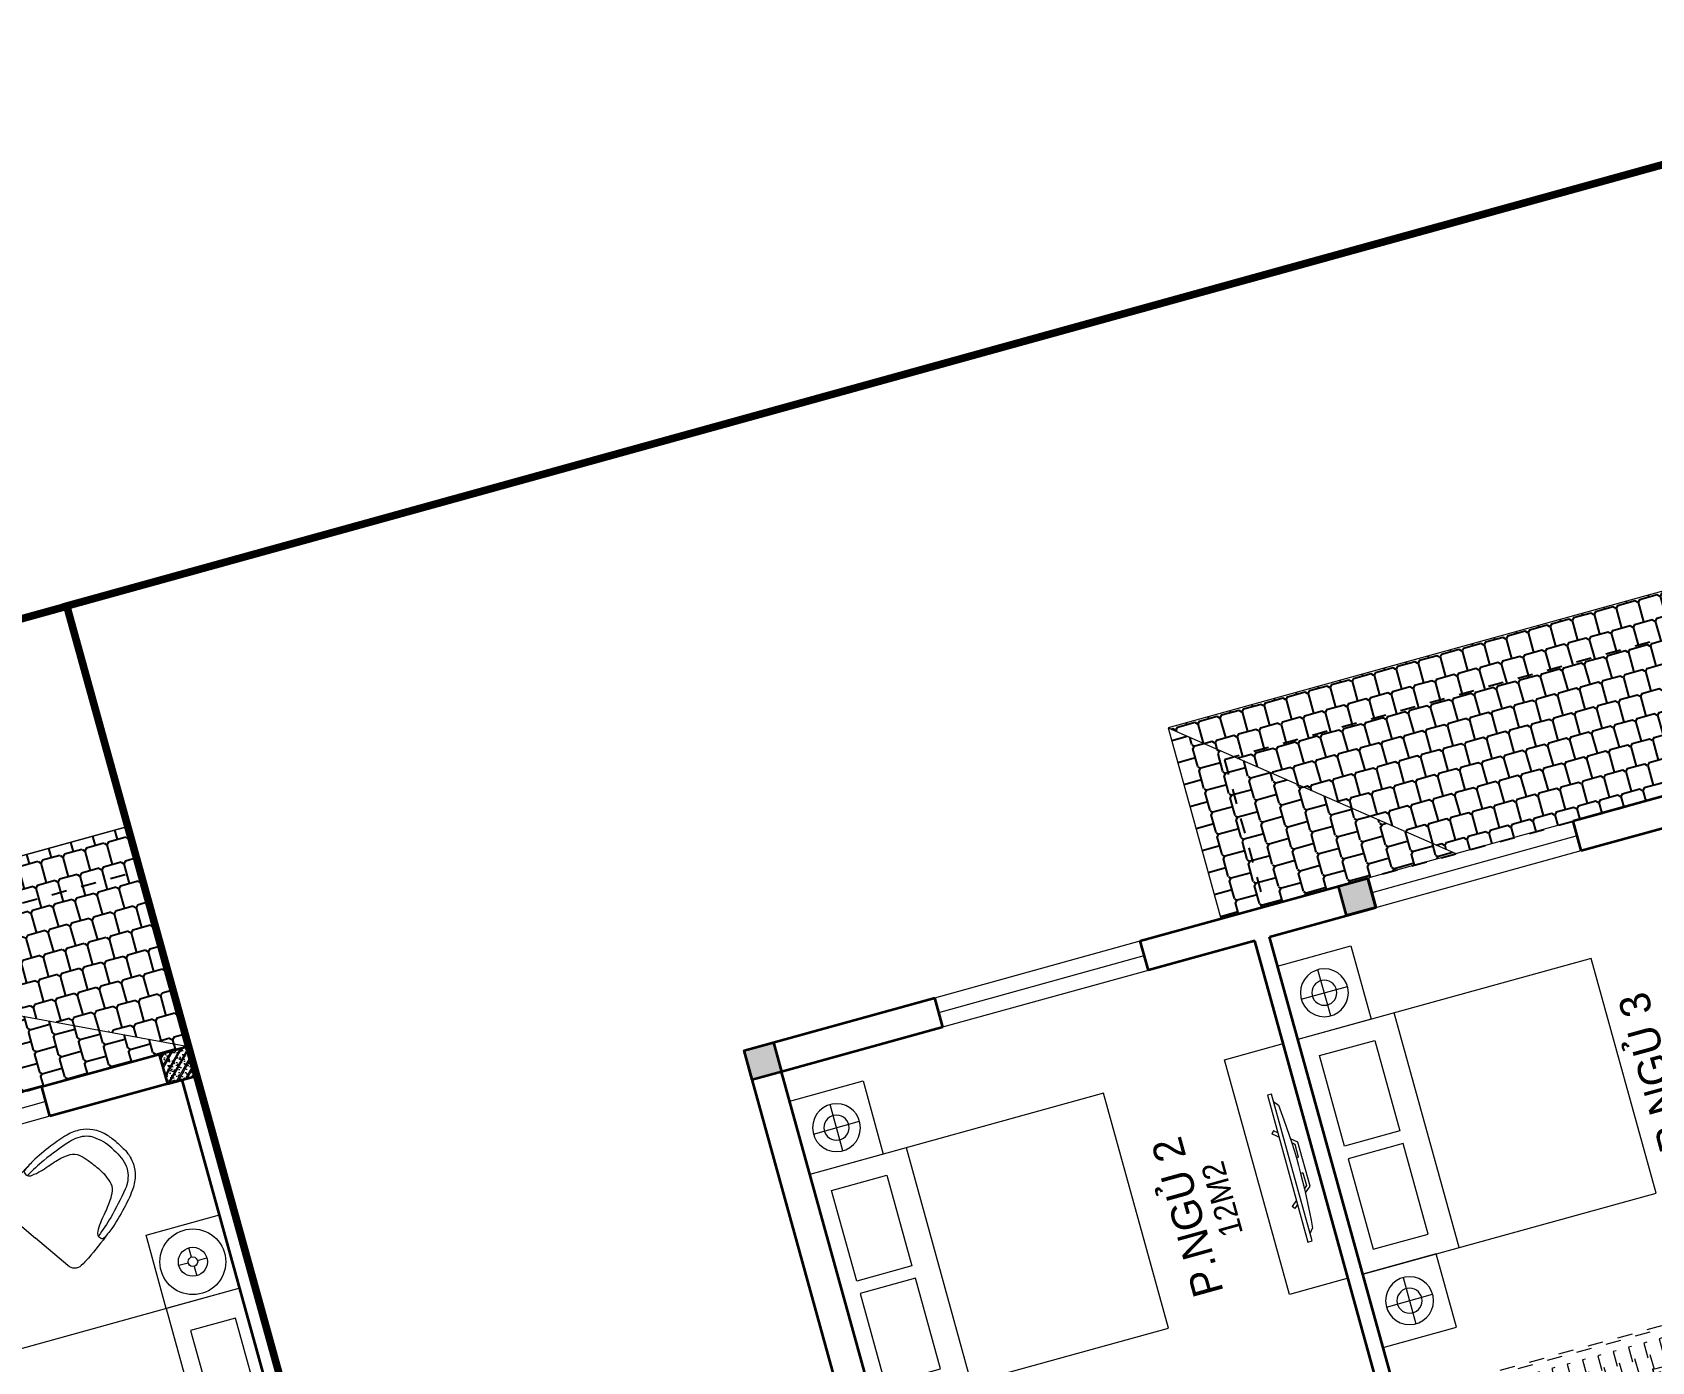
# Model space of a CAD drawing. Header units: metres. Extents: x 568332 to 569219, y 2065964 to 2066430.
# Drawn here: x 568538.44 to 568549.08, y 2066356.05 to 2066364.78 of the extents above; entities that cross this region are included whole.
import ezdxf

# ---------------------------------------------------------------- set-up
doc = ezdxf.new("R2010")
doc.units = ezdxf.units.M
doc.linetypes.add('HIDDEN', pattern=[0.375, 0.25, -0.125])
doc.linetypes.add('X-5M-G-MB PHONGNGU$0$HIDDEN2', pattern=[0.1875, 0.125, -0.0625])
doc.layers.get('0').update_dxf_attribs({"linetype": 'CONTINUOUS'})
doc.layers.get('DEFPOINTS').update_dxf_attribs({"linetype": 'CONTINUOUS'})
for name, color, linetype, lineweight in [('-CONCRETE', 1, 'CONTINUOUS', 35), ('-DIM', 9, 'CONTINUOUS', 13), ('-DOOR', 137, 'CONTINUOUS', 9), ('-FURNITURE', 46, 'CONTINUOUS', 9), ('-HATCH', 8, 'CONTINUOUS', 5), ('-LINE1', 7, 'CONTINUOUS', 18), ('-STEEL1', 1, 'CONTINUOUS', 35), ('-TEXT', 7, 'CONTINUOUS', 15), ('-WALL', 4, 'CONTINUOUS', 35), ('TEXT25', 2, 'CONTINUOUS', 13)]:
    doc.layers.add(name, color=color, linetype=linetype, lineweight=lineweight)
doc.layers.add('-RANH GIOI LO DAT', color=12, linetype='CONTINUOUS')
doc.layers.add('13. NET HATCH', color=252, linetype='CONTINUOUS')
doc.styles.add('T1', font='', dxfattribs={"height": 200})
doc.styles.add('vnavanth', font='', dxfattribs={"width": 0.8})
doc.styles.get('T1').set_extended_font_data('VNgeometric Light')
doc.styles.get('vnavanth').set_extended_font_data('.VnAvantH')

# ---------------------------------------------------------------- blocks, each defined once
blk = doc.blocks.new('A$C4D045CFB')
at = {"layer": '13. NET HATCH'}
h = blk.add_hatch(dxfattribs=at)
h.set_pattern_fill('MAIGO-12', color=256, scale=300, angle=180)
h.set_pattern_definition([(180, (-90, 1.102182119232618e-14), (-75.00000000000001, -150), [120, -30, 120, -30]), (270, (-75, -14.99999999999999), (74.99999999999997, -150), [135, -165]), (225, (-60, 7.34788079488412e-15), (-75.00000000142688, -150.0000000028537), [21.213203436, -403.0508652]), (315, (-90, 1.102182119232618e-14), (75.00000000142684, -150.0000000028537), [21.213203436, -403.0508652])])
h.paths.add_polyline_path([(1299.999119955668, 6100.494044825784), (1299.953723877203, 5215.284894083044), (1299.999119955668, 5229.592269479996), (1299.999119955668, 4500.000660992693), (-0.0008800443320069462, 6100.494044825784)])
h = blk.add_hatch(dxfattribs=at)
h.set_pattern_fill('MAIGO-12', color=256, scale=300, angle=270)
h.set_pattern_definition([(270, (-1.653273178848927e-14, -90), (150, -75.00000000000003), [120, -30, 120, -30]), (0, (14.99999999999999, -75), (150, 74.99999999999996), [135, -165]), (315, (-1.102182119232618e-14, -60), (150.0000000028537, -75.0000000014269), [21.213203436, -403.0508652]), (45, (-1.653273178848927e-14, -90), (150.0000000028537, 75.00000000142683), [21.213203436, -403.0508652])])
h.paths.add_polyline_path([(-0.0008800443320069462, 6100.494044825784), (1299.999119955668, 4500.000660992693), (1299.999119955668, 1300.000660992693), (-0.0008800443320069462, 0.000660992693156004)])
h = blk.add_hatch(dxfattribs=at)
h.set_pattern_fill('MAIGO-12', color=256, scale=300)
h.set_pattern_definition([(0, (90, 0), (75, 150), [120, -30, 120, -30]), (90, (75, 15), (-74.99999999999999, 150), [135, -165]), (45, (60, 0), (75.00000000142687, 150.0000000028537), [21.213203436, -403.0508652]), (135, (90, 0), (-75.00000000142686, 150.0000000028537), [21.213203436, -403.0508652])])
h.paths.add_polyline_path([(1299.999119955668, 1300.000660992693), (1299.999119955668, 0.000660992693156004), (-0.0008800443320069462, 0.000660992693156004)])
at = {"layer": '-LINE1'}
for p, q in [((-0.0008800443320069462, 0.000660992693156004), (-0.0008800443320069462, 6100.494044825784)), ((-0.0008800443320069462, 6100.494044825784), (1299.999119955668, 6100.494044825784)), ((-0.0008800443320069462, 6100.494044825784), (1299.999119955668, 4500.000660992693)), ((-0.0008800443320069462, 0.000660992693156004), (1299.999119955668, 1300.000660992693)), ((1299.999119955668, 0.000660992693156004), (-0.0008800443320069462, 0.000660992693156004))]:
    blk.add_line(p, q, dxfattribs=at)
at = {"layer": 'DEFPOINTS', "linetype": 'HIDDEN', "ltscale": 5}
blk.add_lwpolyline([(1299.999119955668, 300.0006609926932), (299.999119955668, 300.0006609926932), (299.999119955668, 5800.494044825784), (1299.999119955668, 5800.494044825784)], close=True, dxfattribs=at)
blk = doc.blocks.new('G1600')
for p, q in [((137477.0741823114, -212827.2147267315), (139077.0741823114, -212827.2147267327)), ((137227.6935681712, -213391.7193460799), (137227.6935681718, -213076.8871672568)), ((139326.4547964507, -213391.7193460799), (139326.4547964501, -213076.8871672568)), ((137385.1096575831, -213234.3032566686), (137070.2774787599, -213234.3032566681)), ((139169.0387070388, -213234.3032566686), (139483.870885862, -213234.3032566681))]:
    blk.add_line(p, q)
blk.add_lwpolyline([(137477.074182311, -213484.2147267315), (137477.0741823123, -211484.2147267315), (139077.0741823123, -211484.2147267327), (139077.074182311, -213484.2147267327), (137477.074182311, -213484.2147267315)])
for points in [[(136977.074182316, -213484.2147267311), (136977.0741823163, -212984.3917867657), (137477.0741823113, -212984.3917867661), (137477.074182311, -213484.2147267315)], [(137617.074182311, -213375.2147267316), (137617.0741823112, -212998.7147267316), (138234.5741823112, -212998.714726732), (138234.574182311, -213375.214726732)], [(138937.074182311, -213375.2147267325), (138937.0741823112, -212998.7147267325), (138319.5741823112, -212998.7147267321), (138319.574182311, -213375.2147267321)], [(139577.0741823059, -213484.2147267331), (139577.0741823062, -212984.3917867677), (139077.0741823113, -212984.3917867673), (139077.074182311, -213484.2147267327)]]:
    blk.add_lwpolyline(points, close=True)
for centre, radius in [((137227.6935681715, -213234.3032566684), 157.4160894116067), ((139326.4547964504, -213234.3032566684), 157.4160894116067), ((137227.6935681715, -213234.3032566684), 82.41608941160666), ((139326.4547964504, -213234.3032566684), 82.41608941160666)]:
    blk.add_circle(centre, radius)
blk = doc.blocks.new('*U168')
at = {"linetype": 'X-5M-G-MB PHONGNGU$0$HIDDEN2'}
for points in [[(0, 600.0000000004657), (0, 0), (2181.818181820297, -7.813323814654285e-10), (2181.818181820297, 599.9999999996843)], [(2161.818181820297, 579.999661371611), (2161.818181820297, 19.99966137161111), (20, 20.00000000046566), (20, 580.0000000004657)], [(2161.818181820297, 286.6991212946932), (2161.818181820297, 313.0991212946), (20, 313.0991212953813), (19.99999859370291, 286.6991212952417)], [(113.7817614636733, 319.1750910408318), (109.4317788550979, 319.1750910408318), (109.4317788550979, 280.441767644881), (113.7817614636733, 280.441767644881)], [(227.7817614636733, 319.1750910407849), (223.4317788550979, 319.1750910407849), (223.4317788550979, 280.4417676448341), (227.7817614636733, 280.4417676448341)], [(341.7817614636733, 319.175091040738), (337.4317788550979, 319.175091040738), (337.4317788550979, 280.4417676447872), (341.7817614636733, 280.4417676447872)], [(455.7817614636733, 319.1750910406911), (451.4317788550979, 319.1750910406911), (451.4317788550979, 280.4417676447403), (455.7817614636733, 280.4417676447403)], [(569.7817614636733, 319.1750910406442), (565.431778855098, 319.1750910406442), (565.431778855098, 280.4417676446934), (569.7817614636733, 280.4417676446934)], [(683.7817614636733, 319.1750910405973), (679.431778855098, 319.1750910405973), (679.431778855098, 280.4417676446465), (683.7817614636733, 280.4417676446465)], [(797.7817614636733, 319.1750910405504), (793.431778855098, 319.1750910405504), (793.431778855098, 280.4417676445996), (797.7817614636733, 280.4417676445996)], [(911.7817614636733, 319.1750910405035), (907.431778855098, 319.1750910405035), (907.431778855098, 280.4417676445527), (911.7817614636733, 280.4417676445527)], [(1025.781761463673, 319.1750910404566), (1021.431778855098, 319.1750910404566), (1021.431778855098, 280.4417676445057), (1025.781761463673, 280.4417676445057)], [(1139.781761463673, 319.1750910404097), (1135.431778855098, 319.1750910404097), (1135.431778855098, 280.4417676444588), (1139.781761463673, 280.4417676444588)], [(1253.781761463673, 319.1750910403628), (1249.431778855098, 319.1750910403628), (1249.431778855098, 280.4417676444119), (1253.781761463673, 280.4417676444119)], [(1367.781761463673, 319.1750910403159), (1363.431778855098, 319.1750910403159), (1363.431778855098, 280.441767644365), (1367.781761463673, 280.441767644365)], [(1481.781761463673, 319.175091040269), (1477.431778855098, 319.175091040269), (1477.431778855098, 280.4417676443181), (1481.781761463673, 280.4417676443181)], [(1595.781761463673, 319.175091040222), (1591.431778855098, 319.175091040222), (1591.431778855098, 280.4417676442712), (1595.781761463673, 280.4417676442712)], [(1709.781761463673, 319.1750910401751), (1705.431778855098, 319.1750910401751), (1705.431778855098, 280.4417676442243), (1709.781761463673, 280.4417676442243)], [(1823.781761463673, 319.1750910401282), (1819.431778855098, 319.1750910401282), (1819.431778855098, 280.4417676441774), (1823.781761463673, 280.4417676441774)], [(1937.781761463673, 319.1750910400813), (1933.431778855098, 319.1750910400813), (1933.431778855098, 280.4417676441305), (1937.781761463673, 280.4417676441305)], [(2051.781761463673, 319.1750910400344), (2047.431778855098, 319.1750910400344), (2047.431778855098, 280.4417676440836), (2051.781761463673, 280.4417676440836)]]:
    blk.add_lwpolyline(points, close=True, dxfattribs=at)
for points in [[(122.2409142897814, 313.1103512093413), (122.2409142897814, 515.2497102723445), (100.1765458012815, 515.2497102723445), (100.1765458012815, 313.1103512093413)], [(236.2409142897814, 313.1103512092944), (236.2409142897814, 515.2497102722975), (214.1765458012815, 515.2497102722975), (214.1765458012815, 313.1103512092944)], [(350.2409142897814, 313.1103512092475), (350.2409142897814, 515.2497102722507), (328.1765458012815, 515.2497102722507), (328.1765458012815, 313.1103512092475)], [(464.2409142897814, 313.1103512092006), (464.2409142897814, 515.2497102722037), (442.1765458012815, 515.2497102722037), (442.1765458012815, 313.1103512092006)], [(578.2409142897814, 313.1103512091537), (578.2409142897814, 515.2497102721569), (556.1765458012815, 515.2497102721569), (556.1765458012815, 313.1103512091537)], [(692.2409142897814, 313.1103512091068), (692.2409142897814, 515.24971027211), (670.1765458012815, 515.24971027211), (670.1765458012815, 313.1103512091068)], [(806.2409142897814, 313.1103512090599), (806.2409142897814, 515.249710272063), (784.1765458012815, 515.249710272063), (784.1765458012815, 313.1103512090599)], [(920.2409142897814, 313.110351209013), (920.2409142897814, 515.2497102720162), (898.1765458012815, 515.2497102720162), (898.1765458012815, 313.110351209013)], [(1034.240914289781, 313.1103512089661), (1034.240914289781, 515.2497102719692), (1012.176545801281, 515.2497102719692), (1012.176545801281, 313.1103512089661)], [(1148.240914289781, 313.1103512089192), (1148.240914289781, 515.2497102719224), (1126.176545801281, 515.2497102719224), (1126.176545801281, 313.1103512089192)], [(1262.240914289781, 313.1103512088723), (1262.240914289781, 515.2497102718754), (1240.176545801281, 515.2497102718754), (1240.176545801281, 313.1103512088723)], [(1376.240914289781, 313.1103512088254), (1376.240914289781, 515.2497102718285), (1354.176545801281, 515.2497102718285), (1354.176545801281, 313.1103512088254)], [(1490.240914289781, 313.1103512087785), (1490.240914289781, 515.2497102717816), (1468.176545801281, 515.2497102717816), (1468.176545801281, 313.1103512087785)], [(1604.240914289781, 313.1103512087315), (1604.240914289781, 515.2497102717347), (1582.176545801281, 515.2497102717347), (1582.176545801281, 313.1103512087315)], [(1718.240914289781, 313.1103512086846), (1718.240914289781, 515.2497102716878), (1696.176545801281, 515.2497102716878), (1696.176545801281, 313.1103512086846)], [(1832.240914289781, 313.1103512086377), (1832.240914289781, 515.2497102716409), (1810.176545801281, 515.2497102716409), (1810.176545801281, 313.1103512086377)], [(1946.240914289781, 313.1103512085908), (1946.240914289781, 515.2497102715939), (1924.176545801281, 515.2497102715939), (1924.176545801281, 313.1103512085908)], [(2060.240914289781, 313.1103512085439), (2060.240914289781, 515.2497102715471), (2038.176545801281, 515.2497102715471), (2038.176545801281, 313.1103512085439)], [(100.1765458012815, 286.7103512094345), (100.1765458012815, 92.0852110228024), (122.2409142897814, 92.0852110228024), (122.2409142897814, 286.7103512094345)], [(214.1765458012815, 286.7103512093876), (214.1765458012815, 92.08521102275549), (236.2409142897814, 92.08521102275549), (236.2409142897814, 286.7103512093876)], [(328.1765458012815, 286.7103512093407), (328.1765458012815, 92.08521102270858), (350.2409142897814, 92.08521102270858), (350.2409142897814, 286.7103512093407)], [(442.1765458012815, 286.7103512092938), (442.1765458012815, 92.08521102266168), (464.2409142897814, 92.08521102266168), (464.2409142897814, 286.7103512092938)], [(556.1765458012815, 286.7103512092469), (556.1765458012815, 92.08521102261477), (578.2409142897814, 92.08521102261477), (578.2409142897814, 286.7103512092469)], [(670.1765458012815, 286.7103512092), (670.1765458012815, 92.08521102256786), (692.2409142897814, 92.08521102256786), (692.2409142897814, 286.7103512092)], [(784.1765458012815, 286.7103512091531), (784.1765458012815, 92.08521102252095), (806.2409142897814, 92.08521102252095), (806.2409142897814, 286.7103512091531)], [(898.1765458012815, 286.7103512091062), (898.1765458012815, 92.08521102247404), (920.2409142897814, 92.08521102247404), (920.2409142897814, 286.7103512091062)], [(1012.176545801281, 286.7103512090592), (1012.176545801281, 92.08521102242715), (1034.240914289781, 92.08521102242715), (1034.240914289781, 286.7103512090592)], [(1126.176545801281, 286.7103512090123), (1126.176545801281, 92.08521102238024), (1148.240914289781, 92.08521102238024), (1148.240914289781, 286.7103512090123)], [(1240.176545801281, 286.7103512089654), (1240.176545801281, 92.08521102233333), (1262.240914289781, 92.08521102233333), (1262.240914289781, 286.7103512089654)], [(1354.176545801281, 286.7103512089186), (1354.176545801281, 92.08521102228642), (1376.240914289781, 92.08521102228642), (1376.240914289781, 286.7103512089186)], [(1468.176545801281, 286.7103512088717), (1468.176545801281, 92.0852110222395), (1490.240914289781, 92.0852110222395), (1490.240914289781, 286.7103512088717)], [(1582.176545801281, 286.7103512088247), (1582.176545801281, 92.0852110221926), (1604.240914289781, 92.0852110221926), (1604.240914289781, 286.7103512088247)], [(1696.176545801281, 286.7103512087778), (1696.176545801281, 92.0852110221457), (1718.240914289781, 92.0852110221457), (1718.240914289781, 286.7103512087778)], [(1810.176545801281, 286.7103512087309), (1810.176545801281, 92.08521102209879), (1832.240914289781, 92.08521102209879), (1832.240914289781, 286.7103512087309)], [(1924.176545801281, 286.710351208684), (1924.176545801281, 92.08521102205188), (1946.240914289781, 92.08521102205188), (1946.240914289781, 286.710351208684)], [(2038.176545801281, 286.7103512086371), (2038.176545801281, 92.08521102200497), (2060.240914289781, 92.08521102200497), (2060.240914289781, 286.7103512086371)]]:
    blk.add_lwpolyline(points, dxfattribs=at)
blk = doc.blocks.new('XR.MB.LM123$0$tvi 1')
blk.add_lwpolyline([(28.54445810673496, -2.291926648467779e-10), (28.54445810673496, -999.9999999999964), (-7.275957614183426e-12, -1000), (0, 0)], close=True)
for points in [[(28.54445810680045, -50.31958968611434), (52.37372755713295, -80.86315460130209)], [(-24.09820395050338, -235.5599978379832), (-39.09879504836863, -251.7939635238108)], [(0, -284.7849796677438), (-39.09879504836863, -251.7939635238108)], [(0, -255.9952397129928), (-24.09820395050338, -235.5599978379832)], [(69.66229681991535, -315.0836646851385), (111.1934016081432, -350.2927865858655), (111.193401608034, -649.712917566063), (69.68611289083492, -684.9110379843005)], [(89.09002233762294, -445.7449799550195), (89.09002233762294, -359.9578938602899), (70.91298945683957, -344.6203678706661)], [(89.09002233762294, -445.7449799550195), (73.49991829216015, -445.7449799550232)], [(89.09002233768115, -554.2550200447404), (89.09002233773936, -640.0421061392371), (70.91298945678864, -655.3796321293303)], [(89.09002233768115, -554.2550200447404), (73.49991829216015, -554.2550200447404)], [(0, -715.2150203320198), (-39.09879504836863, -748.2060364759491)], [(0, -744.004760287), (-24.09820395050338, -764.4400021620095)], [(-24.09820395050338, -764.4400021620095), (-39.09879504836863, -748.2060364759491)], [(28.54445810674224, -949.680410313882), (52.37372755713295, -919.1368453984578)]]:
    blk.add_lwpolyline(points)
blk.add_arc((-4025.16618952866, -499.9999999999964), 4099.025185406737, 354.1310878512652, 5.868912148527433)
blk = doc.blocks.new('A$C5C575821')
at = {"layer": '-CONCRETE'}
h = blk.add_hatch(color=256, dxfattribs=at)
h.dxf.hatch_style = 1
h.paths.add_polyline_path([(-0.00237559899687767, 200.0000000000146), (-0.00237559899687767, 1.455191522836685e-11), (199.9976244010031, 1.455191522836685e-11), (199.9976244010031, 200.0000000000146)])
blk.add_lwpolyline([(-0.00237559899687767, 1.455191522836685e-11), (199.9976244010031, 1.455191522836685e-11), (199.9976244010031, 200.0000000000146), (-0.00237559899687767, 200.0000000000146)], close=True, dxfattribs=at)
blk = doc.blocks.new('M31-T3')
at = {"layer": '-DOOR'}
for p, q in [((201833.9219025257, -955174.1712814355), (201833.941200346, -956574.1712814355)), ((201933.4559593798, -955174.1712814355), (201933.4752572002, -956574.1712814355)), ((202033.7058997921, -955174.1712814355), (202033.7251976125, -956574.1712814355))]:
    blk.add_line(p, q, dxfattribs=at)
blk.add_lwpolyline([(202033.3194355965, -958124.1263594558), (201833.3194355965, -958124.1263594558), (201833.3194355965, -959524.1263594558), (202033.3194355965, -959524.1263594558)], close=True, dxfattribs=at)
blk.add_lwpolyline([(201933.3194355965, -959524.1263594558), (201933.3194355965, -958124.1263594558)], dxfattribs=at)
at = {"layer": '-FURNITURE'}
blk.add_lwpolyline([(199533.3218112376, -956899.0436767652), (201133.3218112376, -956899.0436772732), (201133.3218111675, -957299.0442702295), (199533.3218111675, -957299.0442697215)], close=True, dxfattribs=at)
at = {"layer": '-RANH GIOI LO DAT', "linetype": 'HIDDEN', "ltscale": 10, "const_width": 50}
blk.add_lwpolyline([(201048.2276158333, -969786.8243229389), (206033.3218114376, -964401.0318200588), (206033.3218111992, -950364.1539571285), (195033.3218111992, -950364.1539568901), (195033.3218111992, -970252.3131330013)], close=True, dxfattribs=at)
at = {"layer": '-WALL'}
for p, q in [((196653.3218111777, -953874.1263594362), (202033.3218112316, -953874.1263594793)), ((202033.3218112316, -953874.1263594793), (202033.3218112316, -955174.1263596278)), ((196933.3983378799, -954074.1263594627), (201833.3218112315, -954074.1263594632)), ((201833.3218112315, -955174.1263596278), (201833.3218112315, -954074.1263594632)), ((201833.265943356, -955174.1263596278), (202033.3218112316, -955174.1263596278)), ((201832.671002663, -956574.1263596278), (202033.3218112316, -956574.1263596278)), ((201833.3218112315, -957299.0442697811), (201833.3218112315, -956574.1263596278)), ((202033.3218112316, -956574.1263596278), (202033.3194355965, -958124.1263594558)), ((198133.3982271926, -957299.0442697811), (201833.3218112315, -957299.0442697811)), ((198133.3982271926, -957399.0442697811), (201833.3218112315, -957399.0442697811)), ((201833.3218112315, -957399.0442697811), (201833.3194355965, -958124.1263594558)), ((201833.3194355965, -959524.1263594558), (201833.3218112318, -960423.9621800995))]:
    blk.add_line(p, q, dxfattribs=at)
for points in [[(201833.3194355965, -958124.1263594558), (202033.3194355965, -958124.1263594558)], [(198133.3982676256, -960523.9621800995), (201833.321811232, -960523.9621800995), (201833.3218112315, -960624.6147872717), (202033.3218112316, -960624.6147872717), (202033.3194355965, -959524.1263594558)], [(201833.3194355965, -959524.1263594558), (202033.3194355965, -959524.1263594558)]]:
    blk.add_lwpolyline(points, dxfattribs=at)
at = {"layer": '-FURNITURE', "xscale": -1, "rotation": 180}
for p in [(62056.24762892534, -1167558.341086194), (62056.24762892546, -1170883.259124756)]:
    blk.add_blockref('G1600', p, dxfattribs=at)
at = {"layer": '-FURNITURE', "extrusion": (0, 0, -1), "rotation": 269.9963102775856}
blk.add_blockref('XR.MB.LM123$0$tvi 1', (-199833.3117994812, -957108.8008524599), dxfattribs=at)
at = {"layer": '-FURNITURE', "extrusion": (0, 0, -1), "xscale": -0.916666666665974, "yscale": 0.916666666665974, "zscale": -0.916666666665974, "rotation": 90}
blk.add_blockref('*U168', (-198133.3982670337, -957399.044398023), dxfattribs=at)
at = {"layer": '-WALL', "xscale": -1}
for name, p in [('A$C5C575821', (202033.3194355965, -954074.1263596681)), ('A$C4D045CFB', (203333.3209311872, -963224.6154491976)), ('A$C5C575821', (202033.3194355965, -958124.1263594558))]:
    blk.add_blockref(name, p, dxfattribs=at)
at = {"layer": '-TEXT', "color": 2, "style": 'vnavanth'}
for s, p in [('p.ngñ 2', (199666.1907378205, -956488.8940136964)), ('p.ngñ 3', (199766.7193807558, -959696.126859139))]:
    blk.add_text(s, height=199.9591899200177, dxfattribs=at).set_placement(p)
at = {"layer": 'TEXT25', "style": 'T1'}
blk.add_text('12M2', height=150, rotation=359.9999999866598, dxfattribs=at).set_placement((200003.6782731604, -956714.4805776048))
blk = doc.blocks.new('1800X2000')
at = {"layer": '-FURNITURE'}
blk.add_line((325497.3064970744, 17765.29446492715), (325497.3064973904, 19565.2944651944), dxfattribs=at)
for points in [[(323997.3057774993, 19565.2944651944), (325997.3064971831, 19565.2944651944), (325997.3064971831, 17765.29446484288), (323997.3057774993, 17765.29446484288)], [(325612.9490047574, 19390.79434491032), (325919.0064973457, 19390.79434491032), (325919.0064973457, 18691.29434485664), (325612.9490047574, 18691.29434485664)], [(325612.9490046239, 18629.79434491026), (325919.0064972151, 18629.79434491026), (325919.0064972151, 17946.79434485664), (325612.9490046239, 17946.79434485664)]]:
    blk.add_lwpolyline(points, close=True, dxfattribs=at)
blk = doc.blocks.new('A$C7D524948')
at = {"layer": '-FURNITURE'}
for points in [[(-1.862645149230957e-09, 824.9500000011176, 0.02374928999430728), (-77.15000000130385, 820, 0.1110396266945436), (-175.0999999996275, 786.1500000022352, 0.08516816991690027), (-234.9500000011176, 733.25, 0.08855014736123698), (-281.5499999988824, 649.3499999996275, 0.02790636319614463), (-315.9500000011176, 525.5999999996275, 0.02834164487538841), (-340.4000000022352, 372.8000000007451, 0.04711987010175965), (-341.0999999996275, 283.4000000003725, 0.5135274654112972), (-284.5500000007451, 299.9500000011176, 0.05957759956988055), (-242.5500000026077, 413.6500000003725, -0.03446512451505389), (-213.1500000003725, 507.4499999992549, -0.05927668371543007), (-182.7500000009313, 564.2999999988824, -0.1661460996977688), (-133.4500000011176, 600.4000000003725, -0.0525641271264061), (-75.80000000074506, 611.9500000011176, -0.02855401869774651), (-1.862645149230957e-09, 614.6500000003725, -3.543335205159532)], [(-0.5500000007450581, 774.1500000003725, 0.1055837687742558), (-137.8000000007451, 751.3000000007451, 0.08397584501256396), (-176, 728.25, 0.1493020227225411), (-241.2000000011176, 626.1999999992549, 0.02490854660583826), (-289.25, 424.1500000003725, 0.02643887537121914), (-306.5679914960638, 278.4068524483591, -0.8863330528017872)], [(-0.5500000007450581, 774.1500000003725, -0.1055837687742558), (136.6999999992549, 751.3000000007451, -0.08397584501256396), (174.8999999985099, 728.2500000018626, -0.1493020227225411), (240.0999999986961, 626.1999999992549, -0.02490854660583826), (288.1499999975786, 424.1500000003725, -0.02643887537121914), (305.467991495505, 278.4068524483591, 0.8863330528017872)], [(-1.862645149230957e-09, 824.9500000011176, -0.02374928999430728), (77.14999999850988, 820.0000000018626, -0.1110396266945436), (175.0999999986961, 786.1500000003725, -0.08516816991690027), (234.9499999992549, 733.25, -0.08855014736123698), (281.5499999988824, 649.3499999996275, -0.02790636319614463), (315.9500000011176, 525.5999999996275, -0.02834164487538841), (340.3999999985099, 372.8000000007451, -0.04711987010175965), (341.0999999996275, 283.4000000022352, -0.5135274654112972), (284.5500000007451, 299.9499999992549, -0.05957759956988055), (242.5499999988824, 413.6499999985099, 0.03446512451505389), (213.1499999994412, 507.4500000011176, 0.05927668371543007), (182.75, 564.3000000007451, 0.1661460996977688), (133.4499999983236, 600.4000000003725, 0.0525641271264061), (75.79999999888241, 611.9499999992549, 0.02855401869774651), (-1.862645149230957e-09, 614.6500000003725, 3.543335205159532)], [(-342.8562581948936, 328.1164919566363, 0.02267140514630937), (-350.039135296829, 124.5, 0.01212164544072816), (-345.6391352973878, 57.0500000026077, 0.4055082152921144), (-279.3891352973878, 0), (0, 0)], [(342.8562581939623, 328.1164919547737, -0.02267140514630937), (350.0391352958977, 124.5, -0.01212164544072816), (345.6391352955252, 57.05000000074506, -0.4055082152921144), (279.3891352964565, 0), (0, 0)]]:
    blk.add_lwpolyline(points, format="xyb", dxfattribs=at)
blk = doc.blocks.new('12PLMP12')
at = {"color": 0, "linetype": 'ByBlock'}
for p, q in [((-1.25, 0), (-3.75, 0)), ((0, 1.25), (0, 3.75)), ((1.25, 0), (3.75, 0)), ((0, -1.25), (0, -3.75))]:
    blk.add_line(p, q, dxfattribs=at)
for radius in [8.5, 3.75, 1.25]:
    blk.add_circle((0, 0), radius, dxfattribs=at)
blk = doc.blocks.new('18x35')
at = {"layer": '-HATCH'}
h = blk.add_hatch(dxfattribs=at)
h.set_pattern_fill('CHAU-01', color=256, scale=10, angle=-1.272221872585407e-14, pattern_type=2)
h.set_pattern_definition([(49.99999999999999, (0, 0), (71.72601826007535, -6.275213498259527), [7.5, -82.5]), (355, (0, 0), (-13.87513336129999, 75.21921337000119), [6, -66]), (100.4514, (5.977167999997619, -0.5229339999999638), (57.85093817140217, 68.94395420609534), [6.374019000000001, -70.1142112]), (46.18419999999998, (0, 20), (106.7241048625644, -16.55190143290183), [11.25, -123.75]), (96.63559999999998, (8.89367449999554, 18.62066930000003), (93.46627055487036, 97.41178709004416), [9.561028799999994, -105.1713]), (351.1842, (0, 20), (93.46619451336275, 97.41186009253245), [9, -99]), (20.99999999999998, (10, 15), (59.69070521184616, -40.2618890665339), [7.5, -82.5]), (326.0000000000001, (10, 15), (24.33153319215819, 72.5150045046853), [6, -66]), (71.45139999999999, (14.97422329999972, 11.64483940000002), (84.022262858149, 32.25304967099522), [6.374019000000001, -70.1142112]), (37.49999999999998, (0, 0), (1.215985531729074, 33.28938538313115), [0, -65.19999999999999, 0, -67, 0, -66.25]), (7.499999999999987, (0, 0), (26.30695374421487, 39.44117118823602), [0, -38.2, 0, -63.7, 0, -25.25]), (327.5, (-22.30000000000291, 0), (53.3822436172409, -2.255487173437988), [0, -25, 0, -78, 0, -103.5]), (317.5, (-32.30000000000291, 0), (58.31861693423862, 10.01049823323176), [0, -32.5, 0, -51.8, 0, -73.5]), (44.99999999999999, (0, 0), (-30.05203820042826, 30.05203820042828), []), (44.99999999999999, (0, 12.25), (-30.05203820042826, 30.05203820042828), [])])
h.paths.add_polyline_path([(96508.03118051568, 47993.04977023201), (96508.03118051568, 47793.04977023201), (96708.03118051568, 47793.04977023201), (96708.03118051568, 47993.04977023201)])
at = {"layer": '-STEEL1'}
blk.add_lwpolyline([(96508.03118051568, 47793.04977023201), (96708.03118051568, 47793.04977023201), (96708.03118051568, 47993.04977023201), (96508.03118051568, 47993.04977023201)], close=True, dxfattribs=at)
blk = doc.blocks.new('M1-T3.1')
at = {"layer": '13. NET HATCH'}
h = blk.add_hatch(dxfattribs=at)
h.set_pattern_fill('MAIGO-12', color=256, scale=300)
h.set_pattern_definition([(0, (101567.8937481592, 2410.79051715252), (75, 150), [120, -30, 120, -30]), (90, (101552.8937481592, 2425.79051715252), (-74.99999999999999, 150), [135, -165]), (45, (101537.8937481592, 2410.79051715252), (75.00000000142687, 150.0000000028537), [21.213203436, -403.0508652]), (135, (101567.8937481592, 2410.79051715252), (-75.00000000142686, 150.0000000028537), [21.213203436, -403.0508652])])
edge = h.paths.add_edge_path()
edge.add_line((339346.1021523859, 32452.12267292815), (342446.1053392859, 32452.12267292815))
edge.add_line((342446.1053392859, 32452.12267292815), (339346.1630438286, 33951.68456394272))
edge.add_line((339346.1630438286, 33951.68456394272), (339346.0985215557, 32452.12267292815))
h = blk.add_hatch(dxfattribs=at)
h.set_pattern_fill('MAIGO-12', color=256, scale=300, angle=90)
h.set_pattern_definition([(90, (101477.8937481592, 2500.79051715252), (-150, 75.00000000000001), [120, -30, 120, -30]), (180, (101462.8937481592, 2485.79051715252), (-150, -74.99999999999997), [135, -165]), (135, (101477.8937481592, 2470.79051715252), (-150.0000000028537, 75.00000000142688), [21.213203436, -403.0508652]), (225, (101477.8937481592, 2500.79051715252), (-150.0000000028537, -75.00000000142684), [21.213203436, -403.0508652])])
h.paths.add_polyline_path([(339346.1630438286, 33951.68456394272), (342446.1053392859, 33952.12267292815), (342446.1053392859, 32452.12267292815)])
at = {"layer": '-CONCRETE', "color": 1, "linetype": 'HIDDEN', "ltscale": 10, "const_width": 50}
blk.add_lwpolyline([(339345.991792275, 50951.97500556499), (345345.9680453291, 50951.97500556491), (345346.0170700845, 30951.99839157377), (339346.0408170305, 30951.99839157377)], close=True, dxfattribs=at)
at = {"layer": '-DOOR'}
for p, q in [((340346.0985215561, 34151.68456394272), (341545.7960286082, 34151.98308678204)), ((340346.0985215561, 34151.68456394272), (341546.0985215561, 34151.68456394272)), ((340346.0985215561, 34051.68456394272), (341545.7960286082, 34051.98308678204)), ((340346.0985215561, 34051.68456394272), (341546.0985215561, 34051.68456394272)), ((340346.0985215561, 33951.68456394272), (341545.7960286082, 33951.98308678204)), ((340346.0985215561, 33951.68456394272), (341546.0985215561, 33951.68456394272)), ((340346.1630438289, 33951.68456394272), (341545.8605508811, 33951.98308678204)), ((340346.1630438289, 33951.68456394272), (341546.1630438289, 33951.68456394272))]:
    blk.add_line(p, q, dxfattribs=at)
at = {"layer": '-FURNITURE'}
blk.add_lwpolyline([(339446.0247473922, 35073.04036934933), (339446.0247471424, 35573.05346028102), (339946.0247471424, 35573.05346036874), (339946.0247473922, 35073.04036943705)], close=True, dxfattribs=at)
at = {"layer": '-LINE1'}
blk.add_lwpolyline([(342446.1053392859, 32452.12267292815), (339346.0985215557, 32452.12267292815), (339346.0985215557, 33951.68456394272), (342446.1053392859, 33951.68456394272)], close=True, dxfattribs=at)
for points in [[(339346.1021523859, 32452.12267292815), (342446.1053392859, 32452.12267292815), (339346.1630438286, 33951.68456394272), (339346.1630438286, 33951.68456394272), (339346.0985215557, 32452.12267292815)], [(339346.1630438286, 33951.68456394272), (342446.1053392859, 33952.12267292815), (342446.1053392859, 32452.12267292815), (339346.1630438286, 33951.68456394272)]]:
    blk.add_lwpolyline(points, dxfattribs=at)
at = {"layer": '-WALL'}
for p, q in [((339346.0985215557, 33951.68456394272), (339346.0985215717, 43452.11180809664)), ((339446.0219949053, 38551.62337925016), (339446.0219948971, 34151.68456394272)), ((339446.0219948971, 34151.68456394272), (340346.0985215561, 34151.68456394272)), ((340346.0985215561, 34151.68456394272), (340346.0985215561, 33951.68456394272)), ((339346.0985215557, 33951.68456394272), (340346.0985215561, 33951.68456394272)), ((339346.1630438286, 33951.68456394272), (340346.1630438289, 33951.68456394272))]:
    blk.add_line(p, q, dxfattribs=at)
at = {"layer": 'DEFPOINTS', "linetype": 'HIDDEN', "ltscale": 5}
blk.add_lwpolyline([(342146.1053392859, 32752.12267292815), (339346.1053392856, 32752.12267292815), (339346.1053392856, 33952.12267292815), (342146.1053392859, 33952.12267292815)], close=True, dxfattribs=at)
at = {"layer": '-DIM', "xscale": -1, "rotation": 359.9999999899488}
blk.add_blockref('1800X2000', (665443.3312407843, 17807.75893895107), dxfattribs=at)
at = {"layer": '-FURNITURE', "xscale": 25.40000000083849, "yscale": 25.40000000083849, "zscale": 25.40000000083849, "rotation": 90.00000002731056}
blk.add_blockref('12PLMP12', (339696.0247479994, 35323.04691488136), dxfattribs=at)
at = {"layer": '-FURNITURE', "rotation": 124.1219197484613}
blk.add_blockref('A$C7D524948', (340650.8153667869, 34897.55707972469), dxfattribs=at)
at = {"layer": '-STEEL1'}
blk.add_blockref('18x35', (242837.9655145755, -13841.2537788656), dxfattribs=at)

msp = doc.modelspace()

# ---------------------------------------------------------------- block references
at = {"layer": '-DIM', "xscale": 0.001, "yscale": 0.001, "zscale": 0.001, "rotation": 105.4590240828616}
msp.add_blockref('M31-T3', (567677.6031633979, 2065909.114635424), dxfattribs=at)

# ---------------------------------------------------------------- next in the draw order: block references
at = {"layer": '-DIM', "xscale": 0.001, "yscale": 0.001, "zscale": 0.001, "rotation": 195.4575198780745}
msp.add_blockref('M1-T3.1', (568857.4888338309, 2066481.287440728), dxfattribs=at)

doc.saveas('drawing.dxf')
